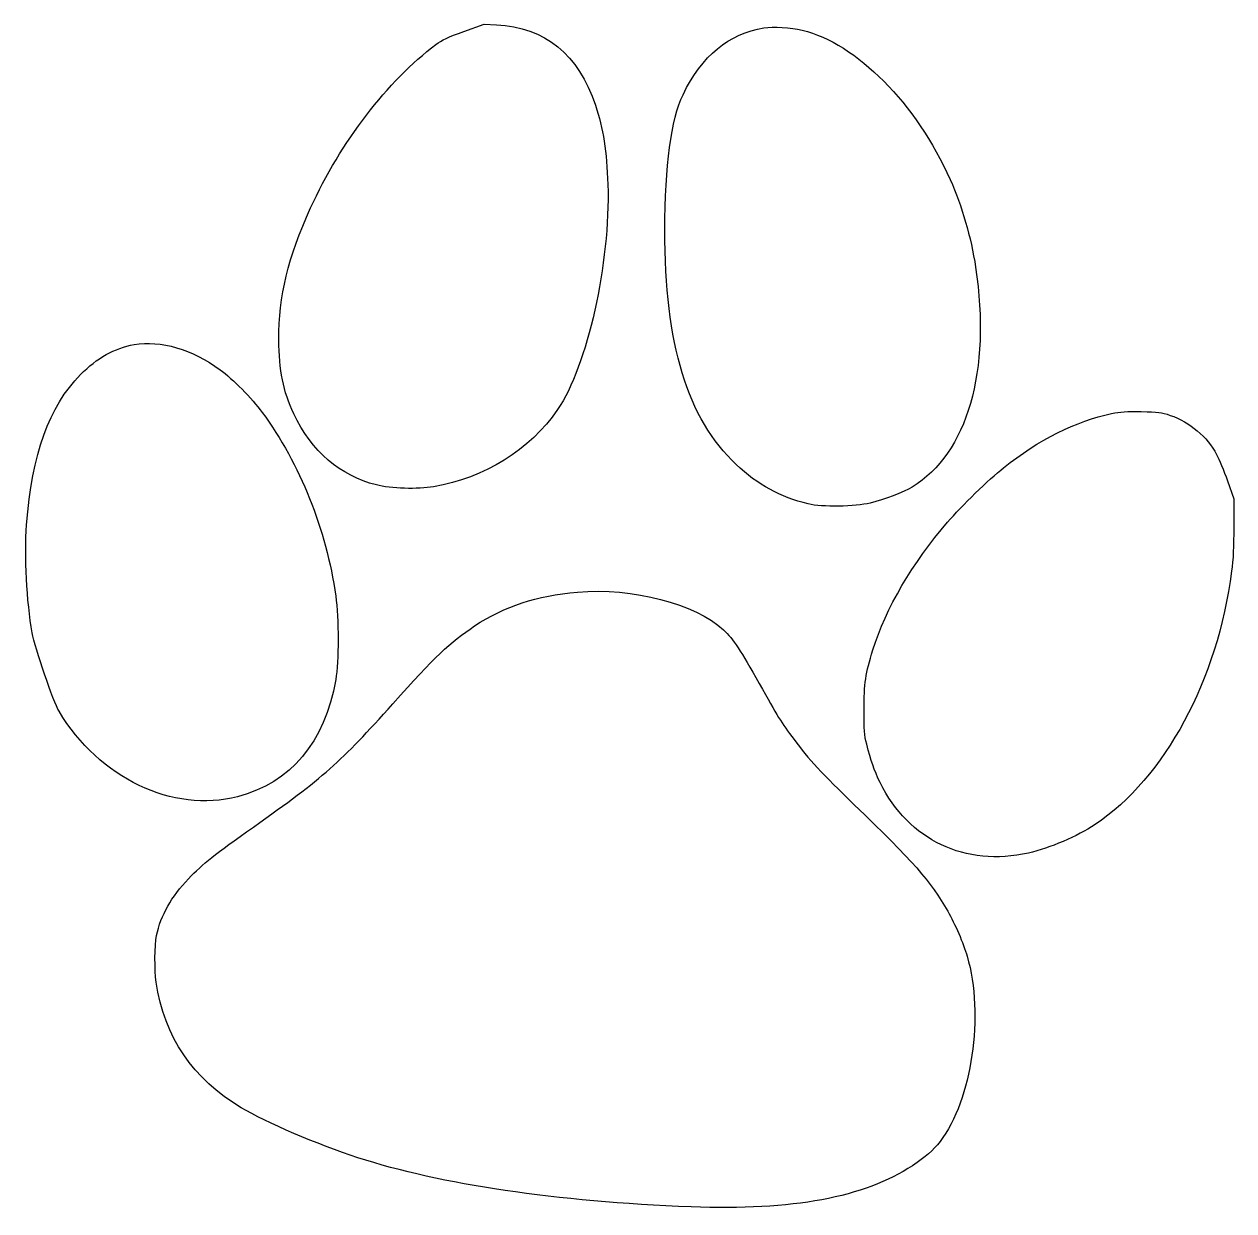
# Model space of a CAD drawing. Header units: centimetres. Extents: x -17.7 to 17.6, y -17.4 to 17.3.
import ezdxf

# ---------------------------------------------------------------- set-up
doc = ezdxf.new("R2010")
doc.units = ezdxf.units.CM
doc.header["$MEASUREMENT"] = 0
doc.layers.add('Layer 1', color=7, linetype='Continuous')

msp = doc.modelspace()

# ---------------------------------------------------------------- linework, layer by layer
at = {"layer": 'Layer 1'}
for points, knots in [([(-4.84364, 17.0568), (-5.31636, 16.88747), (-5.48217, 16.80986), (-5.66208, 16.6758), (-5.66208, 16.6758), (-7.07319, 15.61394), (-8.44197, 13.82888), (-9.32039, 11.90625), (-9.32039, 11.90625), (-9.97656, 10.46339), (-10.25172, 9.3345), (-10.24467, 8.06097), (-10.24467, 8.06097), (-10.24467, 7.1755), (-10.11767, 6.54755), (-9.81075, 5.90197), (-9.81075, 5.90197), (-9.29217, 4.80836), (-8.45608, 4.08869), (-7.40128, 3.82411), (-7.40128, 3.82411), (-6.97795, 3.71828), (-6.19125, 3.69358), (-5.72911, 3.77119), (-5.72911, 3.77119), (-4.2545, 4.02166), (-2.91394, 4.85422), (-2.11314, 6.02191), (-2.11314, 6.02191), (-1.24531, 7.28838), (-0.5715, 10.30463), (-0.64558, 12.59416), (-0.64558, 12.59416), (-0.67733, 13.55372), (-0.77964, 14.22047), (-1.00894, 14.90133), (-1.00894, 14.90133), (-1.50283, 16.39005), (-2.48002, 17.1838), (-3.89819, 17.25083), (-3.89819, 17.25083), (-3.89819, 17.25083), (-4.25097, 17.26847), (-4.25097, 17.26847), (-4.25097, 17.26847), (-4.25097, 17.26847), (-4.84364, 17.0568), (-4.84364, 17.0568)], [0, 0, 0, 0, 0.07692308, 0.07692308, 0.07692308, 0.07692308, 0.15384615, 0.15384615, 0.15384615, 0.15384615, 0.23076923, 0.23076923, 0.23076923, 0.23076923, 0.30769231, 0.30769231, 0.30769231, 0.30769231, 0.38461538, 0.38461538, 0.38461538, 0.38461538, 0.46153846, 0.46153846, 0.46153846, 0.46153846, 0.53846154, 0.53846154, 0.53846154, 0.53846154, 0.61538462, 0.61538462, 0.61538462, 0.61538462, 0.69230769, 0.69230769, 0.69230769, 0.69230769, 0.76923077, 0.76923077, 0.76923077, 0.76923077, 0.84615385, 0.84615385, 0.84615385, 0.84615385, 1, 1, 1, 1]), ([(3.90878, 17.16264), (2.88925, 17.00036), (2.09197, 16.34067), (1.5487, 15.21178), (1.5487, 15.21178), (1.20298, 14.48859), (1.02306, 13.14097), (1.01953, 11.2642), (1.01953, 11.2642), (1.016, 7.92339), (1.67217, 5.7644), (3.10092, 4.42031), (3.10092, 4.42031), (3.73239, 3.82412), (4.37798, 3.47487), (5.20348, 3.27025), (5.20348, 3.27025), (5.59506, 3.175), (6.57931, 3.18911), (7.01323, 3.29494), (7.01323, 3.29494), (7.41187, 3.39372), (7.99748, 3.61597), (8.23737, 3.76413), (8.23737, 3.76413), (9.84604, 4.74485), (10.54101, 7.15432), (10.08593, 10.17763), (10.08593, 10.17763), (9.95187, 11.05957), (9.69082, 11.95563), (9.3451, 12.73527), (9.3451, 12.73527), (8.34674, 14.95777), (6.6146, 16.71108), (5.0271, 17.0956), (5.0271, 17.0956), (4.68843, 17.17674), (4.18749, 17.20496), (3.90879, 17.16263), (3.90879, 17.16263), (3.90879, 17.16263), (3.90878, 17.16264), (3.90878, 17.16264)], [0, 0, 0, 0, 0.08333333, 0.08333333, 0.08333333, 0.08333333, 0.16666667, 0.16666667, 0.16666667, 0.16666667, 0.25, 0.25, 0.25, 0.25, 0.33333333, 0.33333333, 0.33333333, 0.33333333, 0.41666667, 0.41666667, 0.41666667, 0.41666667, 0.5, 0.5, 0.5, 0.5, 0.58333333, 0.58333333, 0.58333333, 0.58333333, 0.66666667, 0.66666667, 0.66666667, 0.66666667, 0.75, 0.75, 0.75, 0.75, 0.83333333, 0.83333333, 0.83333333, 0.83333333, 1, 1, 1, 1]), ([(-14.47094, 7.91986), (-15.03186, 7.82461), (-15.56102, 7.52828), (-16.03375, 7.04497), (-16.03375, 7.04497), (-16.9545, 6.10658), (-17.45192, 4.72722), (-17.60714, 2.66347), (-17.60714, 2.66347), (-17.6777, 1.73566), (-17.60714, 0.44097), (-17.44133, -0.49389), (-17.44133, -0.49389), (-17.36372, -0.92075), (-16.81691, -2.51883), (-16.66169, -2.77989), (-16.66169, -2.77989), (-15.48694, -4.73075), (-13.335, -5.76086), (-11.45116, -5.2705), (-11.45116, -5.2705), (-9.89894, -4.86833), (-8.91469, -3.69358), (-8.5866, -1.85208), (-8.5866, -1.85208), (-8.49488, -1.34055), (-8.49488, -0.05291), (-8.5866, 0.58209), (-8.5866, 0.58209), (-8.86882, 2.54706), (-9.62377, 4.4309), (-10.73149, 5.94078), (-10.73149, 5.94078), (-11.03135, 6.34647), (-11.5958, 6.91797), (-11.95916, 7.18609), (-11.95916, 7.18609), (-12.78466, 7.78934), (-13.68424, 8.0504), (-14.47094, 7.91987), (-14.47094, 7.91987), (-14.47094, 7.91987), (-14.47094, 7.91986), (-14.47094, 7.91986)], [0, 0, 0, 0, 0.08333333, 0.08333333, 0.08333333, 0.08333333, 0.16666667, 0.16666667, 0.16666667, 0.16666667, 0.25, 0.25, 0.25, 0.25, 0.33333333, 0.33333333, 0.33333333, 0.33333333, 0.41666667, 0.41666667, 0.41666667, 0.41666667, 0.5, 0.5, 0.5, 0.5, 0.58333333, 0.58333333, 0.58333333, 0.58333333, 0.66666667, 0.66666667, 0.66666667, 0.66666667, 0.75, 0.75, 0.75, 0.75, 0.83333333, 0.83333333, 0.83333333, 0.83333333, 1, 1, 1, 1]), ([(14.05114, 5.90903), (13.03867, 5.70089), (11.91331, 5.13645), (10.90436, 4.32859), (10.90436, 4.32859), (10.47044, 3.98287), (9.67669, 3.21028), (9.26747, 2.73756), (9.26747, 2.73756), (8.24794, 1.55928), (7.4683, 0.22578), (7.0873, -0.98777), (7.0873, -0.98777), (6.87916, -1.65805), (6.82977, -1.98613), (6.82977, -2.73402), (6.82977, -2.73402), (6.82977, -3.33021), (6.84035, -3.46427), (6.90738, -3.73944), (6.90738, -3.73944), (7.03085, -4.23333), (7.11905, -4.48733), (7.30249, -4.86127), (7.30249, -4.86127), (8.12799, -6.54049), (9.7931, -7.33071), (11.63107, -6.91444), (11.63107, -6.91444), (12.24843, -6.77333), (13.05629, -6.42761), (13.57135, -6.08541), (13.57135, -6.08541), (15.61041, -4.71663), (17.14146, -1.87677), (17.55774, 1.30528), (17.55774, 1.30528), (17.6036, 1.66159), (17.62124, 2.02142), (17.61771, 2.61056), (17.61771, 2.61056), (17.61771, 2.61056), (17.61771, 3.42195), (17.61771, 3.42195), (17.61771, 3.42195), (17.61771, 3.42195), (17.43427, 3.94759), (17.43427, 3.94759), (17.43427, 3.94759), (17.33196, 4.23687), (17.19085, 4.58259), (17.1203, 4.71665), (17.1203, 4.71665), (16.85572, 5.22112), (16.33008, 5.66562), (15.76563, 5.85612), (15.76563, 5.85612), (15.50105, 5.94431), (15.41285, 5.95843), (14.92249, 5.96548), (14.92249, 5.96548), (14.48857, 5.97606), (14.30866, 5.96195), (14.05113, 5.90904), (14.05113, 5.90904), (14.05113, 5.90904), (14.05114, 5.90903), (14.05114, 5.90903)], [0, 0, 0, 0, 0.05555556, 0.05555556, 0.05555556, 0.05555556, 0.11111111, 0.11111111, 0.11111111, 0.11111111, 0.16666667, 0.16666667, 0.16666667, 0.16666667, 0.22222222, 0.22222222, 0.22222222, 0.22222222, 0.27777778, 0.27777778, 0.27777778, 0.27777778, 0.33333333, 0.33333333, 0.33333333, 0.33333333, 0.38888889, 0.38888889, 0.38888889, 0.38888889, 0.44444444, 0.44444444, 0.44444444, 0.44444444, 0.5, 0.5, 0.5, 0.5, 0.55555556, 0.55555556, 0.55555556, 0.55555556, 0.61111111, 0.61111111, 0.61111111, 0.61111111, 0.66666667, 0.66666667, 0.66666667, 0.66666667, 0.72222222, 0.72222222, 0.72222222, 0.72222222, 0.77777778, 0.77777778, 0.77777778, 0.77777778, 0.83333333, 0.83333333, 0.83333333, 0.83333333, 0.88888889, 0.88888889, 0.88888889, 0.88888889, 1, 1, 1, 1]), ([(-1.53458, 0.6985), (-2.72697, 0.59972), (-3.64772, 0.29281), (-4.53319, -0.28928), (-4.53319, -0.28928), (-5.25991, -0.76906), (-5.69736, -1.18534), (-6.91797, -2.55764), (-6.91797, -2.55764), (-8.44197, -4.26861), (-8.94997, -4.71664), (-10.98903, -6.15597), (-10.98903, -6.15597), (-12.12497, -6.95678), (-12.45306, -7.22136), (-12.88345, -7.66586), (-12.88345, -7.66586), (-13.38439, -8.18797), (-13.68778, -8.72772), (-13.81478, -9.32392), (-13.81478, -9.32392), (-13.87122, -9.60614), (-13.87828, -10.32934), (-13.82536, -10.68211), (-13.82536, -10.68211), (-13.58547, -12.28019), (-12.75292, -13.50433), (-11.3418, -14.34747), (-11.3418, -14.34747), (-10.62213, -14.77786), (-9.10872, -15.42344), (-7.93749, -15.80444), (-7.93749, -15.80444), (-5.51038, -16.59113), (-2.15546, -17.08502), (1.78154, -17.24025), (1.78154, -17.24025), (4.75193, -17.35314), (6.84037, -16.96508), (8.2409, -16.03728), (8.2409, -16.03728), (8.62896, -15.78328), (8.84415, -15.59278), (9.04876, -15.3282), (9.04876, -15.3282), (9.97657, -14.1217), (10.33993, -11.63462), (9.83898, -9.92365), (9.83898, -9.92365), (9.73315, -9.55676), (9.47915, -8.97115), (9.27454, -8.61484), (9.27454, -8.61484), (8.76654, -7.72937), (8.27265, -7.16492), (6.54404, -5.50334), (6.54404, -5.50334), (5.61976, -4.61434), (5.20348, -4.16278), (4.78721, -3.6054), (4.78721, -3.6054), (4.41679, -3.10798), (4.30038, -2.91748), (3.77121, -1.96851), (3.77121, -1.96851), (3.23852, -1.00895), (3.01627, -0.67382), (2.73052, -0.4057), (2.73052, -0.4057), (1.90502, 0.36336), (0.08469, 0.83608), (-1.53456, 0.69849), (-1.53456, 0.69849), (-1.53456, 0.69849), (-1.53458, 0.6985), (-1.53458, 0.6985)], [0, 0, 0, 0, 0.05, 0.05, 0.05, 0.05, 0.1, 0.1, 0.1, 0.1, 0.15, 0.15, 0.15, 0.15, 0.2, 0.2, 0.2, 0.2, 0.25, 0.25, 0.25, 0.25, 0.3, 0.3, 0.3, 0.3, 0.35, 0.35, 0.35, 0.35, 0.4, 0.4, 0.4, 0.4, 0.45, 0.45, 0.45, 0.45, 0.5, 0.5, 0.5, 0.5, 0.55, 0.55, 0.55, 0.55, 0.6, 0.6, 0.6, 0.6, 0.65, 0.65, 0.65, 0.65, 0.7, 0.7, 0.7, 0.7, 0.75, 0.75, 0.75, 0.75, 0.8, 0.8, 0.8, 0.8, 0.85, 0.85, 0.85, 0.85, 0.9, 0.9, 0.9, 0.9, 1, 1, 1, 1])]:
    msp.add_open_spline(points, degree=3, knots=knots, dxfattribs=at)

doc.saveas('drawing.dxf')
